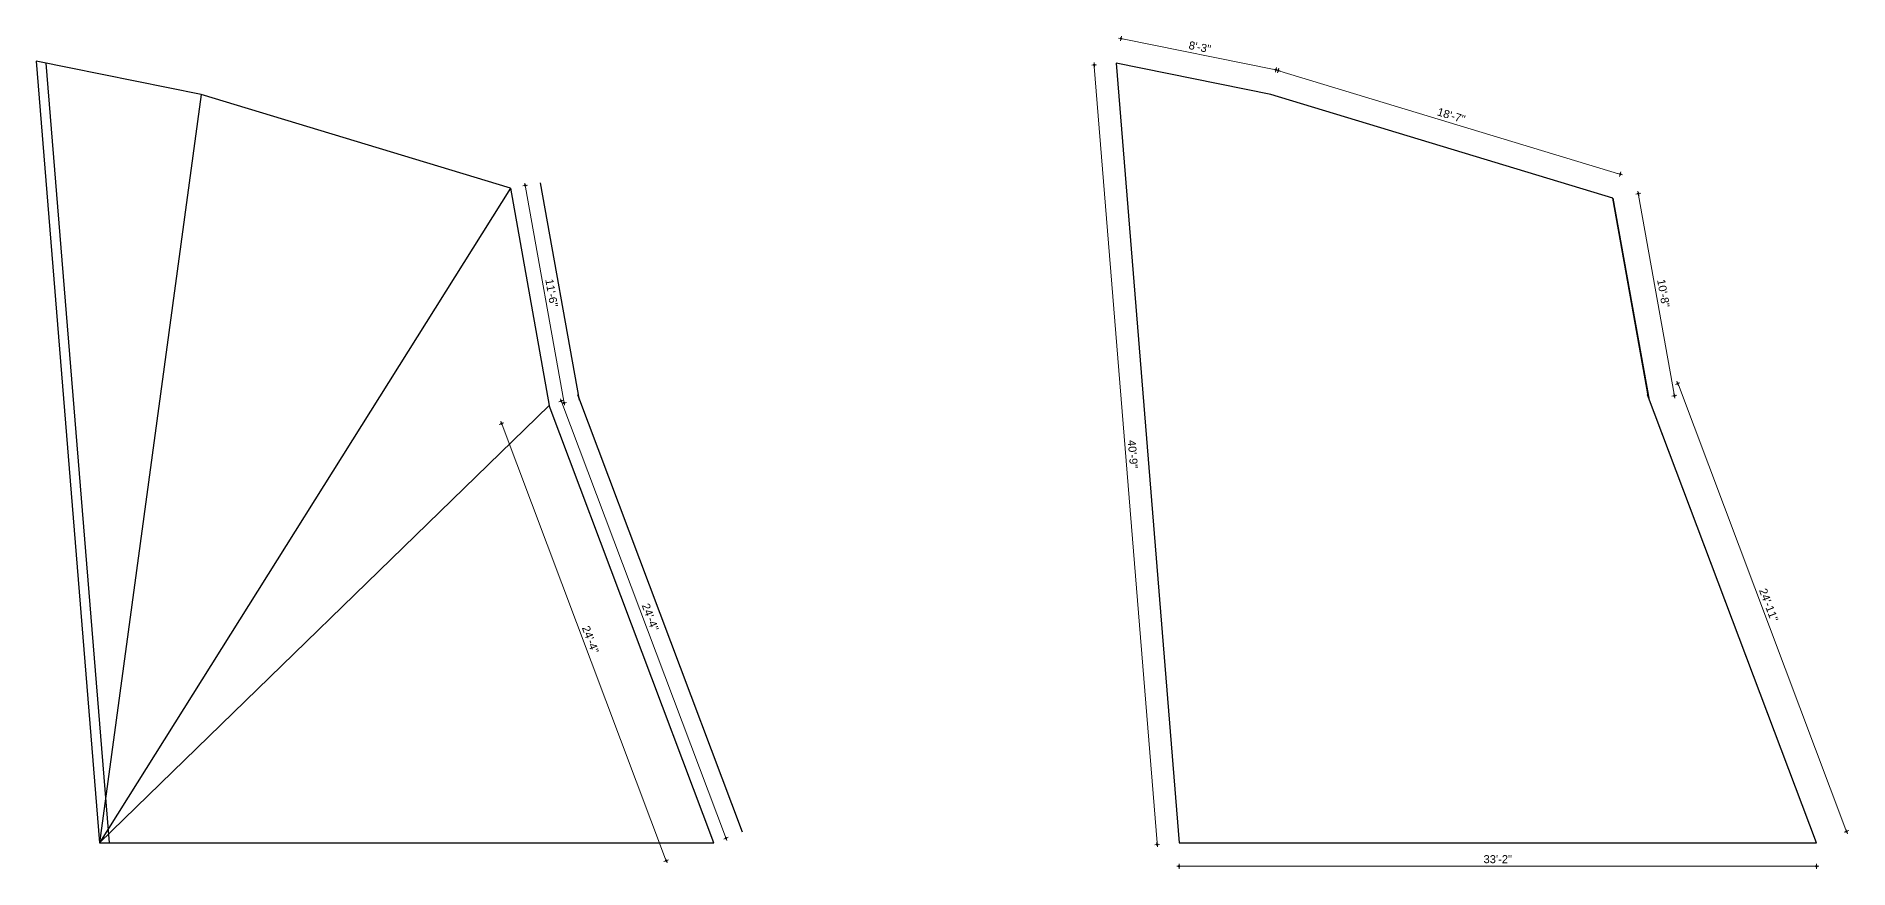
# Model space of a CAD drawing. Header units: inches. Extents: x 100101 to 119806, y -2288 to 8641.
# Drawn here: x 109268 to 110401, y 8121 to 8641 of the extents above; entities that cross this region are included whole.
import ezdxf

# ---------------------------------------------------------------- set-up
doc = ezdxf.new("R2010")
doc.units = ezdxf.units.IN
doc.header["$LTSCALE"] = 0.5
doc.header["$MEASUREMENT"] = 0
doc.header["$PDMODE"] = 66
doc.layers.add('hatch', color=9, linetype='Continuous', lineweight=0)
doc.layers.add('Toilet', color=7, linetype='Continuous', lineweight=25)
doc.styles.get("Standard").update_dxf_attribs({"font": 'arial.ttf'})
doc.dimstyles.new('S8', dxfattribs={"dimtxt": 5, "dimasz": 1, "dimexe": 6, "dimexo": 18, "dimgap": 1.9375, "dimtad": 1, "dimdec": 0, "dimzin": 3, "dimdsep": 46, "dimlunit": 4, "dimtxsty": 'Standard', "dimblk": 'dot 2', "dimcen": 12, "dimse1": 1, "dimse2": 1, "dimclrd": 1, "dimclre": 1, "dimclrt": 256, "dimadec": 0, "dimazin": 0, "dimtfac": 0.75, "dimtdec": 0, "dimtix": 1, "dimtmove": 1, "dimatfit": 3, "dimldrblk": 'DOT', "dimfxl": 1, "dimtolj": 1, "dimtzin": 0, "dimlwd": 9, "dimlwe": 9, "dimarcsym": 0})

# ---------------------------------------------------------------- blocks, each defined once
blk = doc.blocks.new('dot1')
at = {"layer": 'hatch'}
h = blk.add_hatch(color=256, dxfattribs=at)
edge = h.paths.add_edge_path()
edge.add_arc((0, 0), 1, 0, 360)
for p, q in [((3, 0), (-3, 0)), ((0, 3), (0, -3))]:
    blk.add_line(p, q, dxfattribs=at)
blk.add_circle((0, 0), 1, dxfattribs=at)
blk = doc.blocks.new('dot 2')
at = {"layer": 'hatch', "xscale": 0.5, "yscale": 0.5, "zscale": 0.5}
blk.add_blockref('dot1', (0, 0), dxfattribs=at)
blk = doc.blocks.new('*D800')
at = {"layer": 'Defpoints', "color": 0, "transparency": 16777216}
for p in [(109945.8, 8639.9), (109942.7, 8624.5), (110039.5, 8605)]:
    blk.add_point(p, dxfattribs=at)
at = {"layer": 'Toilet', "color": 1, "lineweight": 9, "transparency": 16777216}
blk.add_line((110041.6, 8620.6), (109946.8, 8639.7), dxfattribs=at)
for p, rotation in [((109945.8, 8639.9), 168.6348367293482), ((110042.6, 8620.4), 348.6348367293483)]:
    blk.add_blockref('dot 2', p, dxfattribs=dict(at, rotation=rotation))
at = {"layer": 'Toilet', "transparency": 16777216, "insert": (109995.1, 8634.5), "char_height": 5, "attachment_point": 5, "rotation": 348.6348}
blk.add_mtext('\\A1;8\'-3"', dxfattribs=at)
blk = doc.blocks.new('_Dot')
at = {"color": 0, "linetype": 'ByBlock', "lineweight": -2}
blk.add_line((-0.5, 0), (-1, 0), dxfattribs=at)
at = {"color": 0, "linetype": 'ByBlock', "const_width": 0.5}
blk.add_lwpolyline([(-0.25, 0, 1), (0.25, 0, 1)], format="xyb", close=True, dxfattribs=at)
blk = doc.blocks.new('*D801')
at = {"layer": 'Defpoints', "color": 0, "transparency": 16777216}
for p in [(110044.1, 8619.9), (110039.5, 8605), (110253.2, 8540.2)]:
    blk.add_point(p, dxfattribs=at)
at = {"layer": 'Toilet', "color": 1, "lineweight": 9, "transparency": 16777216}
blk.add_line((110256.8, 8555.4), (110045, 8619.6), dxfattribs=at)
for p, rotation in [((110044.1, 8619.9), 163.1311097406236), ((110257.8, 8555.1), 343.1311097406236)]:
    blk.add_blockref('dot 2', p, dxfattribs=dict(at, rotation=rotation))
at = {"layer": 'Toilet', "transparency": 16777216, "insert": (110152.2, 8591.8), "char_height": 5, "attachment_point": 5, "rotation": 343.1311}
blk.add_mtext('\\A1;18\'-7"', dxfattribs=at)
blk = doc.blocks.new('*D802')
at = {"layer": 'Defpoints', "color": 0, "transparency": 16777216}
for p in [(109942.7, 8624.5), (109968.4, 8136.2), (109982.1, 8137.3)]:
    blk.add_point(p, dxfattribs=at)
at = {"layer": 'Toilet', "color": 1, "lineweight": 9, "transparency": 16777216}
blk.add_line((109929.1, 8622.4), (109968.4, 8137.2), dxfattribs=at)
for p, rotation in [((109929.1, 8623.4), 94.62204504418378), ((109968.4, 8136.2), 274.6220450441838)]:
    blk.add_blockref('dot 2', p, dxfattribs=dict(at, rotation=rotation))
at = {"layer": 'Toilet', "transparency": 16777216, "insert": (109953.2, 8380.2), "char_height": 5, "attachment_point": 5, "rotation": 274.622}
blk.add_mtext('\\A1;40\'-9"', dxfattribs=at)
blk = doc.blocks.new('*D804')
at = {"layer": 'Defpoints', "color": 0, "transparency": 16777216}
for p in [(110274.9, 8417.3), (110293.7, 8424.3), (110380.4, 8137.3)]:
    blk.add_point(p, dxfattribs=at)
at = {"layer": 'Toilet', "color": 1, "lineweight": 9, "transparency": 16777216}
blk.add_line((110398.8, 8145.3), (110294.1, 8423.4), dxfattribs=at)
for p, rotation in [((110293.7, 8424.3), 110.6418753210488), ((110399.2, 8144.4), 290.6418753210488)]:
    blk.add_blockref('dot 2', p, dxfattribs=dict(at, rotation=rotation))
at = {"layer": 'Toilet', "transparency": 16777216, "insert": (110350.6, 8285.9), "char_height": 5, "attachment_point": 5, "rotation": 290.6419}
blk.add_mtext('\\A1;24\'-11"', dxfattribs=at)
blk = doc.blocks.new('*D805')
at = {"layer": 'Defpoints', "color": 0, "transparency": 16777216}
for p in [(110253.2, 8540.2), (110291.6, 8416.7), (110275.8, 8413.9)]:
    blk.add_point(p, dxfattribs=at)
at = {"layer": 'Toilet', "color": 1, "lineweight": 9, "transparency": 16777216}
blk.add_line((110269.2, 8542.1), (110291.5, 8417.7), dxfattribs=at)
for p, rotation in [((110269.1, 8543), 100.1413371784282), ((110291.6, 8416.7), 280.1413371784282)]:
    blk.add_blockref('dot 2', p, dxfattribs=dict(at, rotation=rotation))
at = {"layer": 'Toilet', "transparency": 16777216, "insert": (110284.8, 8480.7), "char_height": 5, "attachment_point": 5, "rotation": 280.1413}
blk.add_mtext('\\A1;10\'-8"', dxfattribs=at)
blk = doc.blocks.new('*D1212')
at = {"layer": 'Defpoints', "color": 0, "transparency": 16777216}
for p in [(109588.5, 8410.6), (109558.7, 8399.3), (109691.4, 8137.3)]:
    blk.add_point(p, dxfattribs=at)
at = {"layer": 'Toilet', "color": 1, "lineweight": 9, "transparency": 16777216}
blk.add_line((109661.2, 8127), (109559, 8398.4), dxfattribs=at)
for p, rotation in [((109558.7, 8399.3), 110.6418753210498), ((109661.6, 8126.1), 290.6418753210498)]:
    blk.add_blockref('dot 2', p, dxfattribs=dict(at, rotation=rotation))
at = {"layer": 'Toilet', "transparency": 16777216, "insert": (109614.3, 8264.3), "char_height": 5, "attachment_point": 5, "rotation": 290.6419}
blk.add_mtext('\\A1;24\'-4"', dxfattribs=at)
blk = doc.blocks.new('*D1213')
at = {"layer": 'Defpoints', "color": 0, "transparency": 16777216}
for p in [(109564.2, 8546.4), (109588.5, 8410.6), (109597.8, 8412.2)]:
    blk.add_point(p, dxfattribs=at)
at = {"layer": 'Toilet', "color": 1, "lineweight": 9, "transparency": 16777216}
blk.add_line((109573.7, 8547.1), (109597.6, 8413.2), dxfattribs=at)
for p, rotation in [((109573.5, 8548.1), 100.1413371784274), ((109597.8, 8412.2), 280.1413371784274)]:
    blk.add_blockref('dot 2', p, dxfattribs=dict(at, rotation=rotation))
at = {"layer": 'Toilet', "transparency": 16777216, "insert": (109590, 8480.9), "char_height": 5, "attachment_point": 5, "rotation": 280.1413}
blk.add_mtext('\\A1;11\'-6"', dxfattribs=at)
blk = doc.blocks.new('*D1214')
at = {"layer": 'Defpoints', "color": 0, "transparency": 16777216}
for p in [(109588.5, 8410.6), (109596, 8413.4), (109691.4, 8137.3)]:
    blk.add_point(p, dxfattribs=at)
at = {"layer": 'Toilet', "color": 1, "lineweight": 9, "transparency": 16777216}
blk.add_line((109698.6, 8141.1), (109596.4, 8412.5), dxfattribs=at)
for p, rotation in [((109596, 8413.4), 110.6418753210498), ((109699, 8140.2), 290.6418753210498)]:
    blk.add_blockref('dot 2', p, dxfattribs=dict(at, rotation=rotation))
at = {"layer": 'Toilet', "transparency": 16777216, "insert": (109651.7, 8278.3), "char_height": 5, "attachment_point": 5, "rotation": 290.6419}
blk.add_mtext('\\A1;24\'-4"', dxfattribs=at)

msp = doc.modelspace()

# ---------------------------------------------------------------- linework, layer by layer
at = {"layer": 'Toilet'}
for p, q in [((109370.9, 8605), (109267.9, 8625.7)), ((109267.9, 8625.7), (109307.4, 8137.3)), ((109274, 8624.5), (109313.4, 8137.3)), ((110039.5, 8605), (109942.7, 8624.5)), ((109942.7, 8624.5), (109982.1, 8137.3)), ((109370.9, 8605), (109307.4, 8137.3)), ((109564.2, 8546.4), (109370.9, 8605)), ((110253.2, 8540.2), (110039.5, 8605)), ((109564.2, 8546.4), (109307.4, 8137.3)), ((109564.2, 8546.4), (109588.5, 8410.6)), ((109582.9, 8549.7), (109607.2, 8413.9)), ((110253.2, 8540.2), (110275.8, 8413.9)), ((109709.2, 8144), (109606.3, 8417.3)), ((110380.4, 8137.3), (110274.9, 8417.3)), ((109588.5, 8410.6), (109307.4, 8137.3)), ((109691.4, 8137.3), (109588.5, 8410.6)), ((109307.4, 8137.3), (109691.4, 8137.3)), ((109982.1, 8137.3), (110380.4, 8137.3))]:
    msp.add_line(p, q, dxfattribs=at)
msp.add_lwpolyline([(110275.5, 8415.6), (110253.2, 8540.2), (110039.5, 8605), (109942.7, 8624.5), (109982.1, 8137.3), (110380.4, 8137.3)], close=True, dxfattribs=at)

# ---------------------------------------------------------------- dimensions: what is measured, and where the dimension line sits
for p1, p2, distance, picture, middle in [((110039.5, 8605), (109942.7, 8624.5), -15.7, '*D800', (109995.1, 8634.5)), ((109942.7, 8624.5), (109982.1, 8137.3), -13.7, '*D802', (109953.2, 8380.2)), ((110253.2, 8540.2), (110039.5, 8605), -15.6, '*D801', (110152.2, 8591.8)), ((109564.2, 8546.4), (109588.5, 8410.6), 9.4, '*D1213', (109590, 8480.9)), ((110253.2, 8540.2), (110275.8, 8413.9), 16.1, '*D805', (110284.8, 8480.7)), ((110380.4, 8137.3), (110274.9, 8417.3), -20.1, '*D804', (110350.6, 8285.9)), ((109691.4, 8137.3), (109588.5, 8410.6), 31.9, '*D1212', (109614.3, 8264.3)), ((109691.4, 8137.3), (109588.5, 8410.6), -8.1, '*D1214', (109651.7, 8278.3))]:
    dim = msp.add_aligned_dim(p1=p1, p2=p2, distance=distance, dimstyle='S8', override={"dimfxl": 2, "dimfxlon": 1, "dimarcsym": 1}, dxfattribs=at)
    dim.commit()
    dim.dimension.update_dxf_attribs({"geometry": picture, "text_midpoint": middle})
msp.add_linear_dim(base=(110380.4, 8122.6), p1=(109982.1, 8137.3), p2=(110380.4, 8137.3), dimstyle='S8', override={"dimfxl": 2, "dimfxlon": 1, "dimarcsym": 1}, dxfattribs=at).render()

doc.saveas('drawing.dxf')
